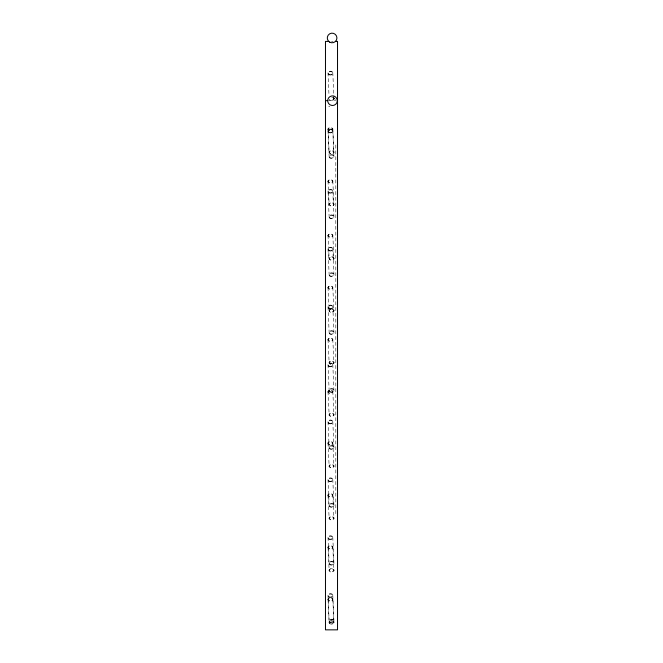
<?xml version="1.0" encoding="UTF-8"?>
<svg xmlns="http://www.w3.org/2000/svg" width="663" height="663" viewBox="0 0 663 663"><rect width="100%" height="100%" fill="white"/><g stroke="black" fill="none" stroke-linecap="round" stroke-linejoin="round"><path stroke-width="0.5" stroke-dasharray="3.31 2.49" d="M330.53 309.057L329.271 309.944A2.196 1.467 -2.2 0 0 329.329 311.113L330.671 311.892A2.528 1.691 -2.2 0 0 332.511 311.817L333.779 310.939A2.196 1.467 -2.2 0 0 333.721 309.77L332.378 308.991M330.53 568.73L329.271 569.616A2.196 1.467 -2.2 0 0 329.329 570.785L330.671 571.564A2.528 1.691 -2.2 0 0 332.511 571.489L333.779 570.611A2.196 1.467 -2.2 0 0 333.721 569.442L332.378 568.663M330.53 620.817L329.271 621.695A2.196 1.467 -2.2 0 0 329.329 622.872L330.671 623.651A2.528 1.691 -2.2 0 0 332.511 623.576L333.779 622.698A2.196 1.467 -2.2 0 0 333.721 621.521L332.378 620.742M331.5 41.404L333.058 41.404M328.483 100.668L335.76 100.668M332.378 256.904L333.721 257.683A2.196 1.467 -2.2 0 1 333.779 258.852L332.511 259.739A2.528 1.691 -2.2 0 1 330.671 259.805L329.329 259.026A2.196 1.467 -2.2 0 1 329.271 257.857L330.53 256.979A2.528 1.691 -2.2 0 1 332.412 256.995M329.345 623.27L330.688 624.049A2.528 1.691 -2.2 0 0 332.536 623.982L333.796 623.096A2.196 1.467 -2.2 0 0 333.738 621.927L332.395 621.148A2.528 1.691 -2.2 0 0 330.555 621.214L329.287 622.101A2.196 1.467 -2.2 0 0 329.345 623.27M332.793 128.721L333.945 152.523M332.793 180.808L333.945 204.61M328.011 128.912L329.163 152.714M332.793 235.067L333.945 258.86M328.011 180.999L329.163 204.792M332.793 287.154L333.945 310.947M328.011 235.249L329.163 259.051M332.793 339.232L333.945 363.034M328.011 287.336L329.163 311.138M332.793 391.319L333.945 415.121M328.011 339.423L329.163 363.216M332.793 442.652L333.945 466.454M328.011 391.51L329.163 415.303M332.793 494.739L333.945 518.532M328.011 442.843L329.163 466.636M332.793 546.826L333.945 570.619M328.011 494.921L329.163 518.723M332.793 598.904L333.945 622.706M328.011 547.008L329.163 570.81M328.011 599.095L329.163 622.889M332.793 72.582L333.92 98.58M332.793 130.454L333.945 156.899A2.412 1.707 -2.5 0 1 330.133 158.192A2.412 1.707 -2.5 0 1 330.555 155.241A2.412 1.707 -2.5 0 1 333.945 156.899M328.011 72.789L329.014 95.704M332.793 190.737L333.945 217.182A2.412 1.707 -2.5 0 1 330.133 218.475A2.412 1.707 -2.5 0 1 330.555 215.525A2.412 1.707 -2.5 0 1 333.945 217.182M328.011 130.661L329.163 157.106M332.793 248.608L333.945 275.054A2.412 1.707 -2.5 0 1 330.133 276.347A2.412 1.707 -2.5 0 1 330.555 273.396A2.412 1.707 -2.5 0 1 333.945 275.054M328.011 190.944L329.163 217.389M332.793 306.48L333.945 332.925A2.412 1.707 -2.5 0 1 330.133 334.218A2.412 1.707 -2.5 0 1 330.555 331.268A2.412 1.707 -2.5 0 1 333.945 332.925M328.011 248.816L329.163 275.261M332.793 364.352L333.945 390.797A2.412 1.707 -2.5 0 1 330.133 392.09A2.412 1.707 -2.5 0 1 330.555 389.148A2.412 1.707 -2.5 0 1 333.945 390.797M328.011 306.687L329.163 333.133M332.793 421.395L333.945 447.832A2.412 1.707 -2.5 0 1 330.133 449.133A2.412 1.707 -2.5 0 1 330.555 446.182A2.412 1.707 -2.5 0 1 333.945 447.832M328.011 364.559L329.163 391.004M332.793 479.266L333.945 505.703A2.412 1.707 -2.5 0 1 330.133 507.004A2.412 1.707 -2.5 0 1 330.555 504.054A2.412 1.707 -2.5 0 1 333.945 505.703M328.011 421.602L329.163 448.039M332.793 537.138L333.945 563.575A2.412 1.707 -2.5 0 1 330.133 564.876A2.412 1.707 -2.5 0 1 330.555 561.926A2.412 1.707 -2.5 0 1 333.945 563.575M328.011 479.473L329.163 505.91M332.793 595.009L333.945 621.446A2.412 1.707 -2.5 0 1 330.133 622.748A2.412 1.707 -2.5 0 1 330.555 619.797A2.412 1.707 -2.5 0 1 333.945 621.446M328.011 537.345L329.163 563.782M328.011 595.217L329.163 621.654M335.818 144.973L335.818 513.916M329.851 106.635A4.823 4.823 0 0 1 328.691 106.155M333.514 97.801A4.823 4.823 0 0 1 335.279 99.566M333.406 97.784A2.412 1.707 -2.5 0 1 332.809 100.328A2.412 1.707 -2.5 0 1 329.345 99.657M331.782 97.204A2.412 1.707 -2.5 0 1 332.95 97.494M333.721 97.71A2.412 1.707 -2.5 0 1 332.793 99.881A2.412 1.707 -2.5 0 1 329.66 99.583M330.572 309.149A2.528 1.691 -2.2 0 1 332.412 309.082M330.572 568.821A2.528 1.691 -2.2 0 1 332.412 568.755M330.572 620.908A2.528 1.691 -2.2 0 1 332.412 620.841M328.458 128.158L328.16 128.523A2.196 1.467 -2.2 0 0 328.218 129.691L329.561 130.47A2.528 1.691 -2.2 0 0 331.401 130.404L332.669 129.517A2.196 1.467 -2.2 0 0 332.611 128.349L331.268 127.569A2.528 1.691 -2.2 0 0 329.42 127.636L328.458 128.158M328.475 128.564L328.177 128.92A2.196 1.467 -2.2 0 0 328.235 130.097L329.577 130.868A2.528 1.691 -2.2 0 0 331.425 130.802L332.685 129.915A2.196 1.467 -2.2 0 0 332.627 128.746L331.285 127.967A2.528 1.691 -2.2 0 0 329.445 128.042L328.475 128.564M329.569 151.156L329.271 151.52A2.196 1.467 -2.2 0 0 329.329 152.689L330.671 153.468A2.528 1.691 -2.2 0 0 332.511 153.393L333.779 152.515A2.196 1.467 -2.2 0 0 333.721 151.346L332.378 150.567A2.528 1.691 -2.2 0 0 330.53 150.634L329.569 151.156M329.586 151.554L329.287 151.918A2.196 1.467 -2.2 0 0 329.345 153.087L330.688 153.866A2.528 1.691 -2.2 0 0 332.536 153.799L333.796 152.913A2.196 1.467 -2.2 0 0 333.738 151.744L332.395 150.965A2.528 1.691 -2.2 0 0 330.555 151.04L329.586 151.554M328.458 180.245L328.16 180.601A2.196 1.467 -2.2 0 0 328.218 181.778L329.561 182.557A2.528 1.691 -2.2 0 0 331.401 182.482L332.669 181.604A2.196 1.467 -2.2 0 0 332.611 180.427L331.268 179.648A2.528 1.691 -2.2 0 0 329.42 179.723L328.458 180.245M328.475 180.643L328.177 181.007A2.196 1.467 -2.2 0 0 328.235 182.176L329.577 182.955A2.528 1.691 -2.2 0 0 331.425 182.889L332.685 182.002A2.196 1.467 -2.2 0 0 332.627 180.833L331.285 180.054A2.528 1.691 -2.2 0 0 329.445 180.121L328.475 180.643M329.569 203.243L329.271 203.599A2.196 1.467 -2.2 0 0 329.329 204.776L330.671 205.555A2.528 1.691 -2.2 0 0 332.511 205.48L333.779 204.602A2.196 1.467 -2.2 0 0 333.721 203.425L332.378 202.646A2.528 1.691 -2.2 0 0 330.53 202.721L329.569 203.243M329.586 203.64L329.287 204.005A2.196 1.467 -2.2 0 0 329.345 205.174L330.688 205.953A2.528 1.691 -2.2 0 0 332.536 205.878L333.796 205A2.196 1.467 -2.2 0 0 333.738 203.831L332.395 203.052A2.528 1.691 -2.2 0 0 330.555 203.118L329.586 203.64M328.458 234.503L328.16 234.859A2.196 1.467 -2.2 0 0 328.218 236.036L329.561 236.815A2.528 1.691 -2.2 0 0 331.401 236.741L332.669 235.862A2.196 1.467 -2.2 0 0 332.611 234.685L331.268 233.906A2.528 1.691 -2.2 0 0 329.42 233.981L328.458 234.503M328.475 234.901L328.177 235.257A2.196 1.467 -2.2 0 0 328.235 236.434L329.577 237.213A2.528 1.691 -2.2 0 0 331.425 237.139L332.685 236.26A2.196 1.467 -2.2 0 0 332.627 235.083L331.285 234.304A2.528 1.691 -2.2 0 0 329.445 234.379L328.475 234.901M329.586 257.899L329.287 258.255A2.196 1.467 -2.2 0 0 329.345 259.432L330.688 260.211A2.528 1.691 -2.2 0 0 332.536 260.136L333.796 259.258A2.196 1.467 -2.2 0 0 333.738 258.081L332.395 257.302A2.528 1.691 -2.2 0 0 330.555 257.377L329.586 257.899M328.458 286.582L328.16 286.946A2.196 1.467 -2.2 0 0 328.218 288.115L329.561 288.894A2.528 1.691 -2.2 0 0 331.401 288.828L332.669 287.941A2.196 1.467 -2.2 0 0 332.611 286.772L331.268 285.993A2.528 1.691 -2.2 0 0 329.42 286.06L328.458 286.582M328.475 286.988L328.177 287.344A2.196 1.467 -2.2 0 0 328.235 288.521L329.577 289.3A2.528 1.691 -2.2 0 0 331.425 289.225L332.685 288.347A2.196 1.467 -2.2 0 0 332.627 287.17L331.285 286.391A2.528 1.691 -2.2 0 0 329.445 286.466L328.475 286.988M329.586 309.986L329.287 310.342A2.196 1.467 -2.2 0 0 329.345 311.511L330.688 312.29A2.528 1.691 -2.2 0 0 332.536 312.223L333.796 311.337A2.196 1.467 -2.2 0 0 333.738 310.168L332.395 309.389A2.528 1.691 -2.2 0 0 330.555 309.464L329.586 309.986M328.458 338.669L328.16 339.033A2.196 1.467 -2.2 0 0 328.218 340.202L329.561 340.981A2.528 1.691 -2.2 0 0 331.401 340.906L332.669 340.028A2.196 1.467 -2.2 0 0 332.611 338.859L331.268 338.08A2.528 1.691 -2.2 0 0 329.42 338.147L328.458 338.669M328.475 339.075L328.177 339.431A2.196 1.467 -2.2 0 0 328.235 340.6L329.577 341.379A2.528 1.691 -2.2 0 0 331.425 341.312L332.685 340.426A2.196 1.467 -2.2 0 0 332.627 339.257L331.285 338.478A2.528 1.691 -2.2 0 0 329.445 338.553L328.475 339.075M329.569 361.666L329.271 362.023A2.196 1.467 -2.2 0 0 329.329 363.2L330.671 363.979A2.528 1.691 -2.2 0 0 332.511 363.904L333.779 363.026A2.196 1.467 -2.2 0 0 333.721 361.849L332.378 361.07A2.528 1.691 -2.2 0 0 330.53 361.144L329.569 361.666M329.586 362.064L329.287 362.429A2.196 1.467 -2.2 0 0 329.345 363.597L330.688 364.377A2.528 1.691 -2.2 0 0 332.536 364.31L333.796 363.423A2.196 1.467 -2.2 0 0 333.738 362.255L332.395 361.476A2.528 1.691 -2.2 0 0 330.555 361.542L329.586 362.064M328.458 390.756L328.16 391.112A2.196 1.467 -2.2 0 0 328.218 392.289L329.561 393.068A2.528 1.691 -2.2 0 0 331.401 392.993L332.669 392.115A2.196 1.467 -2.2 0 0 332.611 390.938L331.268 390.159A2.528 1.691 -2.2 0 0 329.42 390.234L328.458 390.756M328.475 391.153L328.177 391.518A2.196 1.467 -2.2 0 0 328.235 392.687L329.577 393.466A2.528 1.691 -2.2 0 0 331.425 393.391L332.685 392.513A2.196 1.467 -2.2 0 0 332.627 391.344L331.285 390.565A2.528 1.691 -2.2 0 0 329.445 390.631L328.475 391.153M329.569 413.753L329.271 414.11A2.196 1.467 -2.2 0 0 329.329 415.287L330.671 416.066A2.528 1.691 -2.2 0 0 332.511 415.991L333.779 415.113A2.196 1.467 -2.2 0 0 333.721 413.936L332.378 413.157A2.528 1.691 -2.2 0 0 330.53 413.231L329.569 413.753M329.586 414.151L329.287 414.508A2.196 1.467 -2.2 0 0 329.345 415.684L330.688 416.463A2.528 1.691 -2.2 0 0 332.536 416.389L333.796 415.51A2.196 1.467 -2.2 0 0 333.738 414.334L332.395 413.555A2.528 1.691 -2.2 0 0 330.555 413.629L329.586 414.151M328.458 442.088L328.16 442.445A2.196 1.467 -2.2 0 0 328.218 443.622L329.561 444.401A2.528 1.691 -2.2 0 0 331.401 444.326L332.669 443.448A2.196 1.467 -2.2 0 0 332.611 442.271L331.268 441.492A2.528 1.691 -2.2 0 0 329.42 441.566L328.458 442.088M328.475 442.486L328.177 442.851A2.196 1.467 -2.2 0 0 328.235 444.019L329.577 444.798A2.528 1.691 -2.2 0 0 331.425 444.724L332.685 443.845A2.196 1.467 -2.2 0 0 332.627 442.677L331.285 441.898A2.528 1.691 -2.2 0 0 329.445 441.964L328.475 442.486M329.569 465.086L329.271 465.443A2.196 1.467 -2.2 0 0 329.329 466.619L330.671 467.398A2.528 1.691 -2.2 0 0 332.511 467.324L333.779 466.445A2.196 1.467 -2.2 0 0 333.721 465.269L332.378 464.49A2.528 1.691 -2.2 0 0 330.53 464.564L329.569 465.086M329.586 465.484L329.287 465.84A2.196 1.467 -2.2 0 0 329.345 467.017L330.688 467.796A2.528 1.691 -2.2 0 0 332.536 467.722L333.796 466.843A2.196 1.467 -2.2 0 0 333.738 465.666L332.395 464.887A2.528 1.691 -2.2 0 0 330.555 464.962L329.586 465.484M328.458 494.175L328.16 494.532A2.196 1.467 -2.2 0 0 328.218 495.709L329.561 496.488A2.528 1.691 -2.2 0 0 331.401 496.413L332.669 495.534A2.196 1.467 -2.2 0 0 332.611 494.358L331.268 493.579A2.528 1.691 -2.2 0 0 329.42 493.653L328.458 494.175M328.475 494.573L328.177 494.93A2.196 1.467 -2.2 0 0 328.235 496.106L329.577 496.885A2.528 1.691 -2.2 0 0 331.425 496.811L332.685 495.932A2.196 1.467 -2.2 0 0 332.627 494.755L331.285 493.976A2.528 1.691 -2.2 0 0 329.445 494.051L328.475 494.573M329.569 517.173L329.271 517.53A2.196 1.467 -2.2 0 0 329.329 518.698L330.671 519.477A2.528 1.691 -2.2 0 0 332.511 519.411L333.779 518.524A2.196 1.467 -2.2 0 0 333.721 517.355L332.378 516.576A2.528 1.691 -2.2 0 0 330.53 516.651L329.569 517.173M329.586 517.571L329.287 517.927A2.196 1.467 -2.2 0 0 329.345 519.104L330.688 519.883A2.528 1.691 -2.2 0 0 332.536 519.809L333.796 518.93A2.196 1.467 -2.2 0 0 333.738 517.753L332.395 516.974A2.528 1.691 -2.2 0 0 330.555 517.049L329.586 517.571M328.458 546.254L328.16 546.619A2.196 1.467 -2.2 0 0 328.218 547.787L329.561 548.566A2.528 1.691 -2.2 0 0 331.401 548.5L332.669 547.613A2.196 1.467 -2.2 0 0 332.611 546.445L331.268 545.666A2.528 1.691 -2.2 0 0 329.42 545.732L328.458 546.254M328.475 546.66L328.177 547.016A2.196 1.467 -2.2 0 0 328.235 548.193L329.577 548.972A2.528 1.691 -2.2 0 0 331.425 548.898L332.685 548.019A2.196 1.467 -2.2 0 0 332.627 546.842L331.285 546.063A2.528 1.691 -2.2 0 0 329.445 546.138L328.475 546.66M329.586 569.658L329.287 570.014A2.196 1.467 -2.2 0 0 329.345 571.183L330.688 571.962A2.528 1.691 -2.2 0 0 332.536 571.896L333.796 571.009A2.196 1.467 -2.2 0 0 333.738 569.84L332.395 569.061A2.528 1.691 -2.2 0 0 330.555 569.136L329.586 569.658M328.458 598.341L328.16 598.706A2.196 1.467 -2.2 0 0 328.218 599.874L329.561 600.653A2.528 1.691 -2.2 0 0 331.401 600.579L332.669 599.7A2.196 1.467 -2.2 0 0 332.611 598.532L331.268 597.753A2.528 1.691 -2.2 0 0 329.42 597.819L328.458 598.341M328.475 598.739L328.177 599.103A2.196 1.467 -2.2 0 0 328.235 600.272L329.577 601.051A2.528 1.691 -2.2 0 0 331.425 600.985L332.685 600.098A2.196 1.467 -2.2 0 0 332.627 598.929L331.285 598.15A2.528 1.691 -2.2 0 0 329.445 598.225L328.475 598.739M329.005 74.322A2.412 1.707 -2.5 0 0 332.809 73.029A2.412 1.707 -2.5 0 0 329.42 71.372A2.412 1.707 -2.5 0 0 329.005 74.322M329.022 74.77A2.412 1.707 -2.5 0 0 332.834 73.469A2.412 1.707 -2.5 0 0 329.445 71.819A2.412 1.707 -2.5 0 0 329.022 74.77M330.116 157.753A2.412 1.707 -2.5 0 0 333.92 156.451A2.412 1.707 -2.5 0 0 330.53 154.802A2.412 1.707 -2.5 0 0 330.116 157.753M329.005 132.194A2.412 1.707 -2.5 0 0 332.809 130.901A2.412 1.707 -2.5 0 0 329.42 129.244A2.412 1.707 -2.5 0 0 329.005 132.194M329.022 132.641A2.412 1.707 -2.5 0 0 332.834 131.349A2.412 1.707 -2.5 0 0 329.445 129.691A2.412 1.707 -2.5 0 0 329.022 132.641M330.116 218.036A2.412 1.707 -2.5 0 0 333.92 216.735A2.412 1.707 -2.5 0 0 330.53 215.085A2.412 1.707 -2.5 0 0 330.116 218.036M329.005 192.477A2.412 1.707 -2.5 0 0 332.809 191.184A2.412 1.707 -2.5 0 0 329.42 189.535A2.412 1.707 -2.5 0 0 329.005 192.477M329.022 192.925A2.412 1.707 -2.5 0 0 332.834 191.632A2.412 1.707 -2.5 0 0 329.445 189.974A2.412 1.707 -2.5 0 0 329.022 192.925M330.116 275.907A2.412 1.707 -2.5 0 0 333.92 274.606A2.412 1.707 -2.5 0 0 330.53 272.957A2.412 1.707 -2.5 0 0 330.116 275.907M329.005 250.349A2.412 1.707 -2.5 0 0 332.809 249.056A2.412 1.707 -2.5 0 0 329.42 247.407A2.412 1.707 -2.5 0 0 329.005 250.349M329.022 250.796A2.412 1.707 -2.5 0 0 332.834 249.503A2.412 1.707 -2.5 0 0 329.445 247.846A2.412 1.707 -2.5 0 0 329.022 250.796M330.116 333.779A2.412 1.707 -2.5 0 0 333.92 332.478A2.412 1.707 -2.5 0 0 330.53 330.829A2.412 1.707 -2.5 0 0 330.116 333.779M329.005 308.22A2.412 1.707 -2.5 0 0 332.809 306.928A2.412 1.707 -2.5 0 0 329.42 305.278A2.412 1.707 -2.5 0 0 329.005 308.22M329.022 308.668A2.412 1.707 -2.5 0 0 332.834 307.375A2.412 1.707 -2.5 0 0 329.445 305.718A2.412 1.707 -2.5 0 0 329.022 308.668M330.116 391.651A2.412 1.707 -2.5 0 0 333.92 390.35A2.412 1.707 -2.5 0 0 330.53 388.7A2.412 1.707 -2.5 0 0 330.116 391.651M329.005 366.1A2.412 1.707 -2.5 0 0 332.809 364.799A2.412 1.707 -2.5 0 0 329.42 363.15A2.412 1.707 -2.5 0 0 329.005 366.1M329.022 366.54A2.412 1.707 -2.5 0 0 332.834 365.247A2.412 1.707 -2.5 0 0 329.445 363.589A2.412 1.707 -2.5 0 0 329.022 366.54M330.116 448.685A2.412 1.707 -2.5 0 0 333.92 447.384A2.412 1.707 -2.5 0 0 330.53 445.735A2.412 1.707 -2.5 0 0 330.116 448.685M329.005 423.135A2.412 1.707 -2.5 0 0 332.809 421.834A2.412 1.707 -2.5 0 0 329.42 420.185A2.412 1.707 -2.5 0 0 329.005 423.135M329.022 423.574A2.412 1.707 -2.5 0 0 332.834 422.281A2.412 1.707 -2.5 0 0 329.445 420.632A2.412 1.707 -2.5 0 0 329.022 423.574M330.116 506.557A2.412 1.707 -2.5 0 0 333.92 505.264A2.412 1.707 -2.5 0 0 330.53 503.607A2.412 1.707 -2.5 0 0 330.116 506.557M329.005 481.006A2.412 1.707 -2.5 0 0 332.809 479.705A2.412 1.707 -2.5 0 0 329.42 478.056A2.412 1.707 -2.5 0 0 329.005 481.006M329.022 481.446A2.412 1.707 -2.5 0 0 332.834 480.153A2.412 1.707 -2.5 0 0 329.445 478.504A2.412 1.707 -2.5 0 0 329.022 481.446M330.116 564.428A2.412 1.707 -2.5 0 0 333.92 563.136A2.412 1.707 -2.5 0 0 330.53 561.478A2.412 1.707 -2.5 0 0 330.116 564.428M329.005 538.878A2.412 1.707 -2.5 0 0 332.809 537.577A2.412 1.707 -2.5 0 0 329.42 535.928A2.412 1.707 -2.5 0 0 329.005 538.878M329.022 539.326A2.412 1.707 -2.5 0 0 332.834 538.024A2.412 1.707 -2.5 0 0 329.445 536.375A2.412 1.707 -2.5 0 0 329.022 539.326M330.116 622.3A2.412 1.707 -2.5 0 0 333.92 621.007A2.412 1.707 -2.5 0 0 330.53 619.35A2.412 1.707 -2.5 0 0 330.116 622.3M329.005 596.75A2.412 1.707 -2.5 0 0 332.809 595.449A2.412 1.707 -2.5 0 0 329.42 593.799A2.412 1.707 -2.5 0 0 329.005 596.75M329.022 597.197A2.412 1.707 -2.5 0 0 332.834 595.896A2.412 1.707 -2.5 0 0 329.445 594.247A2.412 1.707 -2.5 0 0 329.022 597.197"/><path stroke-width="0.99" d="M328.483 41.404L325.475 41.404L325.475 629.85L337.525 629.85L337.525 41.404L335.76 41.404M325.475 100.668L327.24 100.668M337.326 100.693A4.823 4.823 0 0 1 330.091 104.87A4.823 4.823 0 0 1 330.091 96.516A4.823 4.823 0 0 1 337.326 100.693L337.525 100.668M329.693 42.15A4.823 4.823 0 0 0 336.928 37.973A4.823 4.823 0 0 0 329.693 33.796A4.823 4.823 0 0 0 329.693 42.15"/></g></svg>
